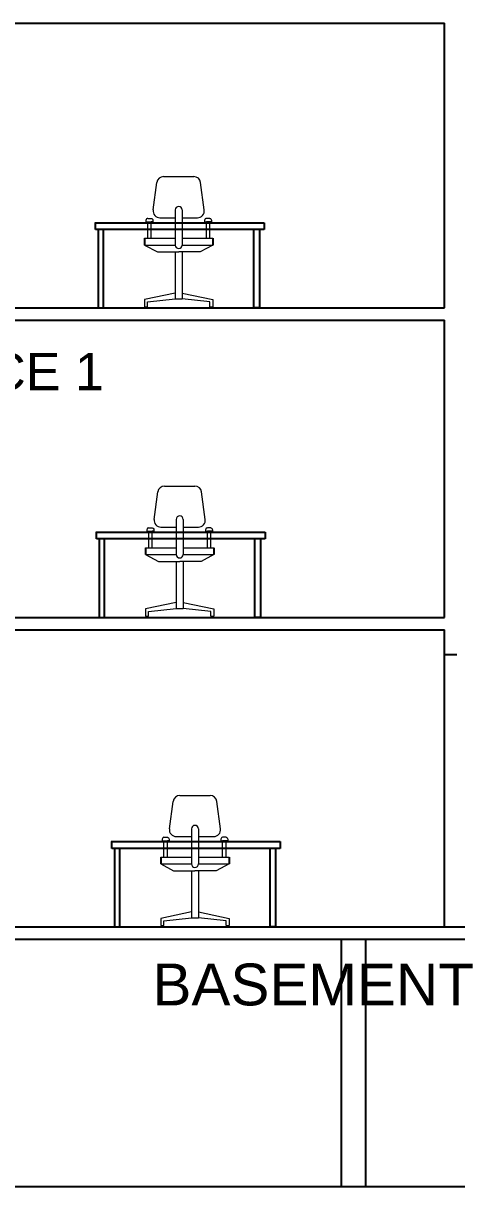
# Model space of a CAD drawing. Header units: millimetres. Extents: x 587797 to 2274247, y 1711 to 439204.
# Drawn here: x 906532 to 911786, y 278373 to 292473 of the extents above; entities that cross this region are included whole.
import ezdxf

# ---------------------------------------------------------------- set-up
doc = ezdxf.new("R2010")
doc.units = ezdxf.units.MM
doc.layers.add('finiture', color=7, linetype='Continuous', lineweight=20)
doc.styles.get("Standard").update_dxf_attribs({"font": 'arial.ttf'})

msp = doc.modelspace()

# ---------------------------------------------------------------- linework, layer by layer
for p, q in [((886650.089, 292472.571, 1025.827), (911635.96, 292472.571, 1025.827)), ((911635.96, 289022.571, 1025.827), (911635.96, 292472.571, 1025.827)), ((907400.8, 290055.093, 1025.827), (909450.488, 290055.093, 1025.827)), ((907408.27, 289973.338, 1025.827), (907408.27, 290055.093, 1025.827)), ((909450.488, 290055.093, 1025.827), (909450.488, 289973.338, 1025.827)), ((909450.488, 289973.338, 1025.827), (907408.27, 289973.338, 1025.827)), ((907438.597, 289973.338, 1025.827), (907438.597, 289022.571, 1025.827)), ((907504.582, 289022.571, 1025.827), (907504.582, 289973.338, 1025.827)), ((909327.648, 289022.571, 1025.827), (909327.648, 289973.338, 1025.827)), ((909393.633, 289973.338, 1025.827), (909393.633, 289022.571, 1025.827)), ((908001.114, 289867.098, 442.155), (908001.114, 289784.097, 442.155)), ((908831.116, 289867.098, 442.155), (908831.116, 289784.097, 442.155)), ((886650.089, 289022.571, 1025.827), (911635.96, 289022.571, 1025.827)), ((907438.597, 289022.571, 1025.827), (907438.597, 289022.571, 1025.827)), ((907438.597, 289022.571, 1025.827), (907504.582, 289022.571, 1025.827)), ((909393.633, 289022.571, 1025.827), (909327.648, 289022.571, 1025.827)), ((909393.633, 289022.571, 1025.827), (909393.633, 289022.571, 1025.827)), ((886650.089, 288872.571, 1025.827), (911635.96, 288872.571, 1025.827)), ((911635.96, 285272.571, 1025.827), (911635.96, 288872.571, 1025.827)), ((907412.945, 286305.093, 1025.827), (909462.633, 286305.093, 1025.827)), ((907420.415, 286223.338, 1025.827), (907420.415, 286305.093, 1025.827)), ((909462.633, 286305.093, 1025.827), (909462.633, 286223.338, 1025.827)), ((909462.633, 286223.338, 1025.827), (907420.415, 286223.338, 1025.827)), ((907450.742, 286223.338, 1025.827), (907450.742, 285272.571, 1025.827)), ((907516.727, 285272.571, 1025.827), (907516.727, 286223.338, 1025.827)), ((908013.26, 286117.098, 442.155), (908013.26, 286034.097, 442.155)), ((908843.261, 286117.098, 442.155), (908843.261, 286034.097, 442.155)), ((909339.793, 285272.571, 1025.827), (909339.793, 286223.338, 1025.827)), ((909405.778, 286223.338, 1025.827), (909405.778, 285272.571, 1025.827)), ((886650.089, 285272.571, 1025.827), (911635.96, 285272.571, 1025.827)), ((907450.742, 285272.571, 1025.827), (907450.742, 285272.571, 1025.827)), ((907450.742, 285272.571, 1025.827), (907516.727, 285272.571, 1025.827)), ((909405.778, 285272.571, 1025.827), (909339.793, 285272.571, 1025.827)), ((909405.778, 285272.571, 1025.827), (909405.778, 285272.571, 1025.827)), ((896635.96, 285122.571, 1025.827), (911635.96, 285122.571, 1025.827)), ((911635.96, 281522.571, 1025.827), (911635.96, 285122.571, 1025.827)), ((911635.96, 284822.571, 1025.827), (911785.96, 284822.571, 1025.827)), ((907597.944, 282555.093, 1025.827), (909647.632, 282555.093, 1025.827)), ((907605.414, 282473.338, 1025.827), (907605.414, 282555.093, 1025.827)), ((909647.632, 282473.338, 1025.827), (907605.414, 282473.338, 1025.827)), ((907635.741, 282473.338, 1025.827), (907635.741, 281522.571, 1025.827)), ((907701.726, 281522.571, 1025.827), (907701.726, 282473.338, 1025.827)), ((909524.792, 281522.571, 1025.827), (909524.792, 282473.338, 1025.827)), ((909590.777, 282473.338, 1025.827), (909590.777, 281522.571, 1025.827)), ((909647.632, 282555.093, 1025.827), (909647.632, 282473.338, 1025.827)), ((908198.258, 282367.098, 442.155), (908198.258, 282284.097, 442.155)), ((909028.259, 282367.098, 442.155), (909028.259, 282284.097, 442.155)), ((863015.96, 281522.571, 1025.827), (954555.96, 281522.571, 1025.827)), ((907635.741, 281522.571, 1025.827), (907635.741, 281522.571, 1025.827)), ((907635.741, 281522.571, 1025.827), (907701.726, 281522.571, 1025.827)), ((909590.777, 281522.571, 1025.827), (909524.792, 281522.571, 1025.827)), ((909590.777, 281522.571, 1025.827), (909590.777, 281522.571, 1025.827)), ((896684.062, 281372.571, 1025.827), (924384.062, 281372.571, 1025.827)), ((896684.062, 281372.571, 1025.827), (924384.062, 281372.571, 1025.827)), ((910384.062, 281372.571), (910384.062, 278372.571, 1025.827)), ((910684.062, 278372.571, 1025.827), (910684.062, 281372.571)), ((954785.96, 278372.571, 1025.827), (862704.517, 278372.571, 1025.827))]:
    msp.add_line(p, q)
at = {"layer": 'finiture', "linetype": 'Continuous'}
for p, q in [((908232.85, 290614.099, 442.155), (908599.38, 290614.099, 442.155)), ((908106.224, 290210.09, 442.155), (908150.58, 290542.09, 442.155)), ((908726.006, 290210.09, 442.155), (908681.65, 290542.09, 442.155)), ((908374.615, 290210.09, 442.155), (908374.615, 289784.097, 442.155)), ((908457.615, 290210.09, 442.155), (908457.615, 289784.097, 442.155)), ((908018.894, 290065.838, 442.155), (908081.371, 290065.838, 442.155)), ((908039.871, 290107.339, 442.155), (908081.371, 290107.339, 442.155)), ((908039.871, 289867.098, 442.155), (908039.871, 290065.838, 442.155)), ((908081.371, 289867.098, 442.155), (908081.371, 290065.838, 442.155)), ((908102.348, 290065.838, 442.155), (908081.371, 290065.838, 442.155)), ((908188.493, 290116.098, 442.155), (908374.615, 290116.098, 442.155)), ((908457.615, 290116.098, 442.155), (908643.737, 290116.098, 442.155)), ((908729.882, 290065.838, 442.155), (908750.859, 290065.838, 442.155)), ((908792.359, 290107.339, 442.155), (908750.859, 290107.339, 442.155)), ((908813.336, 290065.838, 442.155), (908750.859, 290065.838, 442.155)), ((908750.859, 289867.098, 442.155), (908750.859, 290065.838, 442.155)), ((908792.359, 289867.098, 442.155), (908792.359, 290065.838, 442.155)), ((908001.114, 289867.098, 442.155), (908374.615, 289867.098, 442.155)), ((908001.114, 289784.097, 442.155), (908157.533, 289701.666, 442.155)), ((908001.114, 289784.097, 442.155), (908374.615, 289784.097, 442.155)), ((908457.615, 289867.098, 442.155), (908831.116, 289867.098, 442.155)), ((908457.615, 289784.097, 442.155), (908831.116, 289784.097, 442.155)), ((908831.116, 289784.097, 442.155), (908674.697, 289701.666, 442.155)), ((908157.533, 289701.666, 442.155), (908416.115, 289701.666, 442.155)), ((908374.615, 289701.666, 442.155), (908374.615, 289131.77, 442.155)), ((908674.697, 289701.666, 442.155), (908416.115, 289701.666, 442.155)), ((908457.615, 289701.666, 442.155), (908457.615, 289131.77, 442.155)), ((908374.615, 289203.44, 442.155), (908001.114, 289125.255, 442.155)), ((908457.615, 289203.44, 442.155), (908831.116, 289125.255, 442.155)), ((908001.114, 289125.255, 442.155), (908001.114, 289037.096, 442.155)), ((908039.067, 289094.85, 442.155), (908374.615, 289131.77, 442.155)), ((908039.067, 289037.096, 442.155), (908039.067, 289094.85, 442.155)), ((908374.615, 289131.77, 442.155), (908457.615, 289131.77, 442.155)), ((908793.163, 289094.85, 442.155), (908457.615, 289131.77, 442.155)), ((908793.163, 289037.096, 442.155), (908793.163, 289094.85, 442.155)), ((908831.116, 289125.255, 442.155), (908831.116, 289037.096, 442.155)), ((908001.114, 289037.096, 442.155), (908039.067, 289037.096, 442.155)), ((908793.163, 289037.096, 442.155), (908831.116, 289037.096, 442.155)), ((908244.995, 286864.099, 442.155), (908611.526, 286864.099, 442.155)), ((908118.369, 286460.09, 442.155), (908162.726, 286792.09, 442.155)), ((908738.151, 286460.09, 442.155), (908693.795, 286792.09, 442.155)), ((908386.76, 286460.09, 442.155), (908386.76, 286034.097, 442.155)), ((908469.76, 286460.09, 442.155), (908469.76, 286034.097, 442.155)), ((908031.039, 286315.838, 442.155), (908093.516, 286315.838, 442.155)), ((908052.016, 286357.339, 442.155), (908093.516, 286357.339, 442.155)), ((908052.016, 286117.098, 442.155), (908052.016, 286315.838, 442.155)), ((908093.516, 286117.098, 442.155), (908093.516, 286315.838, 442.155)), ((908114.493, 286315.838, 442.155), (908093.516, 286315.838, 442.155)), ((908200.638, 286366.098, 442.155), (908386.76, 286366.098, 442.155)), ((908469.76, 286366.098, 442.155), (908655.882, 286366.098, 442.155)), ((908742.028, 286315.838, 442.155), (908763.004, 286315.838, 442.155)), ((908804.505, 286357.339, 442.155), (908763.004, 286357.339, 442.155)), ((908825.481, 286315.838, 442.155), (908763.004, 286315.838, 442.155)), ((908763.004, 286117.098, 442.155), (908763.004, 286315.838, 442.155)), ((908804.505, 286117.098, 442.155), (908804.505, 286315.838, 442.155)), ((908013.26, 286117.098, 442.155), (908386.76, 286117.098, 442.155)), ((908469.76, 286117.098, 442.155), (908843.261, 286117.098, 442.155)), ((908013.26, 286034.097, 442.155), (908169.678, 285951.666, 442.155)), ((908013.26, 286034.097, 442.155), (908386.76, 286034.097, 442.155)), ((908169.678, 285951.666, 442.155), (908428.26, 285951.666, 442.155)), ((908386.76, 285951.666, 442.155), (908386.76, 285381.77, 442.155)), ((908686.843, 285951.666, 442.155), (908428.26, 285951.666, 442.155)), ((908469.76, 286034.097, 442.155), (908843.261, 286034.097, 442.155)), ((908469.76, 285951.666, 442.155), (908469.76, 285381.77, 442.155)), ((908843.261, 286034.097, 442.155), (908686.843, 285951.666, 442.155)), ((908386.76, 285453.44, 442.155), (908013.26, 285375.255, 442.155)), ((908469.76, 285453.44, 442.155), (908843.261, 285375.255, 442.155)), ((908013.26, 285375.255, 442.155), (908013.26, 285287.096, 442.155)), ((908013.26, 285287.096, 442.155), (908051.212, 285287.096, 442.155)), ((908051.212, 285344.85, 442.155), (908386.76, 285381.77, 442.155)), ((908051.212, 285287.096, 442.155), (908051.212, 285344.85, 442.155)), ((908386.76, 285381.77, 442.155), (908469.76, 285381.77, 442.155)), ((908805.308, 285344.85, 442.155), (908469.76, 285381.77, 442.155)), ((908805.308, 285287.096, 442.155), (908805.308, 285344.85, 442.155)), ((908805.308, 285287.096, 442.155), (908843.261, 285287.096, 442.155)), ((908843.261, 285375.255, 442.155), (908843.261, 285287.096, 442.155)), ((908303.368, 282710.09, 442.155), (908347.724, 283042.09, 442.155)), ((908429.993, 283114.099, 442.155), (908796.524, 283114.099, 442.155)), ((908923.15, 282710.09, 442.155), (908878.793, 283042.09, 442.155)), ((908571.759, 282710.09, 442.155), (908571.759, 282284.097, 442.155)), ((908654.759, 282710.09, 442.155), (908654.759, 282284.097, 442.155)), ((908216.038, 282565.838, 442.155), (908278.515, 282565.838, 442.155)), ((908237.015, 282607.339, 442.155), (908278.515, 282607.339, 442.155)), ((908237.015, 282367.098, 442.155), (908237.015, 282565.838, 442.155)), ((908278.515, 282367.098, 442.155), (908278.515, 282565.838, 442.155)), ((908299.491, 282565.838, 442.155), (908278.515, 282565.838, 442.155)), ((908385.637, 282616.098, 442.155), (908571.759, 282616.098, 442.155)), ((908654.759, 282616.098, 442.155), (908840.881, 282616.098, 442.155)), ((908927.026, 282565.838, 442.155), (908948.003, 282565.838, 442.155)), ((908989.503, 282607.339, 442.155), (908948.003, 282607.339, 442.155)), ((909010.48, 282565.838, 442.155), (908948.003, 282565.838, 442.155)), ((908948.003, 282367.098, 442.155), (908948.003, 282565.838, 442.155)), ((908989.503, 282367.098, 442.155), (908989.503, 282565.838, 442.155)), ((908198.258, 282367.098, 442.155), (908571.759, 282367.098, 442.155)), ((908198.258, 282284.097, 442.155), (908354.676, 282201.666, 442.155)), ((908198.258, 282284.097, 442.155), (908571.759, 282284.097, 442.155)), ((908654.759, 282367.098, 442.155), (909028.259, 282367.098, 442.155)), ((908654.759, 282284.097, 442.155), (909028.259, 282284.097, 442.155)), ((909028.259, 282284.097, 442.155), (908871.841, 282201.666, 442.155)), ((908354.676, 282201.666, 442.155), (908613.259, 282201.666, 442.155)), ((908571.759, 282201.666, 442.155), (908571.759, 281631.77, 442.155)), ((908871.841, 282201.666, 442.155), (908613.259, 282201.666, 442.155)), ((908654.759, 282201.666, 442.155), (908654.759, 281631.77, 442.155)), ((908571.759, 281703.44, 442.155), (908198.258, 281625.255, 442.155)), ((908198.258, 281625.255, 442.155), (908198.258, 281537.096, 442.155)), ((908236.211, 281594.85, 442.155), (908571.759, 281631.77, 442.155)), ((908236.211, 281537.096, 442.155), (908236.211, 281594.85, 442.155)), ((908571.759, 281631.77, 442.155), (908654.759, 281631.77, 442.155)), ((908654.759, 281703.44, 442.155), (909028.259, 281625.255, 442.155)), ((908990.307, 281594.85, 442.155), (908654.759, 281631.77, 442.155)), ((908990.307, 281537.096, 442.155), (908990.307, 281594.85, 442.155)), ((909028.259, 281625.255, 442.155), (909028.259, 281537.096, 442.155)), ((908198.258, 281537.096, 442.155), (908236.211, 281537.096, 442.155)), ((908990.307, 281537.096, 442.155), (909028.259, 281537.096, 442.155))]:
    msp.add_line(p, q, dxfattribs=at)
for centre, radius, start, end in [((908232.85, 290531.099, 442.155), 83, 90, 172.3901404), ((908599.38, 290531.099, 442.155), 83, 7.6098596, 90), ((908188.493, 290199.098, 442.155), 83, 172.3901404, 270), ((908416.115, 290210.09, 442.155), 41.5, 0, 180), ((908643.737, 290199.098, 442.155), 83, 270, 7.6098596), ((908416.115, 289784.097, 442.155), 41.5, 180, 0), ((908244.995, 286781.099, 442.155), 83, 90, 172.3901404), ((908611.526, 286781.099, 442.155), 83, 7.6098596, 90), ((908200.638, 286449.098, 442.155), 83, 172.3901404, 270), ((908428.26, 286460.09, 442.155), 41.5, 0, 180), ((908655.882, 286449.098, 442.155), 83, 270, 7.6098596), ((908428.26, 286034.097, 442.155), 41.5, 180, 0), ((908429.993, 283031.099, 442.155), 83, 90, 172.3901404), ((908796.524, 283031.099, 442.155), 83, 7.6098596, 90), ((908385.637, 282699.098, 442.155), 83, 172.3901404, 270), ((908613.259, 282710.09, 442.155), 41.5, 0, 180), ((908840.881, 282699.098, 442.155), 83, 270, 7.6098596), ((908613.259, 282284.097, 442.155), 41.5, 180, 0)]:
    msp.add_arc(centre, radius, start, end, dxfattribs=at)
for points in [[(908039.871, 290107.339, 442.155), (908025.974, 290101.898, 442.155), (908018.894, 290082.701, 442.155), (908018.894, 290065.838, 442.155)], [(908081.371, 290107.339, 442.155), (908095.267, 290101.898, 442.155), (908102.348, 290082.701, 442.155), (908102.348, 290065.838, 442.155)], [(908750.859, 290107.339, 442.155), (908736.963, 290101.898, 442.155), (908729.882, 290082.701, 442.155), (908729.882, 290065.838, 442.155)], [(908792.359, 290107.339, 442.155), (908806.256, 290101.898, 442.155), (908813.336, 290082.701, 442.155), (908813.336, 290065.838, 442.155)], [(908052.016, 286357.339, 442.155), (908038.12, 286351.898, 442.155), (908031.039, 286332.701, 442.155), (908031.039, 286315.838, 442.155)], [(908093.516, 286357.339, 442.155), (908107.413, 286351.898, 442.155), (908114.493, 286332.701, 442.155), (908114.493, 286315.838, 442.155)], [(908763.004, 286357.339, 442.155), (908749.108, 286351.898, 442.155), (908742.028, 286332.701, 442.155), (908742.028, 286315.838, 442.155)], [(908804.505, 286357.339, 442.155), (908818.401, 286351.898, 442.155), (908825.481, 286332.701, 442.155), (908825.481, 286315.838, 442.155)], [(908237.015, 282607.339, 442.155), (908223.118, 282601.898, 442.155), (908216.038, 282582.701, 442.155), (908216.038, 282565.838, 442.155)], [(908278.515, 282607.339, 442.155), (908292.411, 282601.898, 442.155), (908299.491, 282582.701, 442.155), (908299.491, 282565.838, 442.155)], [(908948.003, 282607.339, 442.155), (908934.107, 282601.898, 442.155), (908927.026, 282582.701, 442.155), (908927.026, 282565.838, 442.155)], [(908989.503, 282607.339, 442.155), (909003.399, 282601.898, 442.155), (909010.48, 282582.701, 442.155), (909010.48, 282565.838, 442.155)]]:
    msp.add_spline(points, degree=3, dxfattribs=at)

# ---------------------------------------------------------------- texts
for s, height, p in [('OFFICE SPACE 1', 451.5, (902356.605, 288025.675, 1025.827)), ('BASEMENT', 507.0297, (908097.865, 280570.306, 1025.827))]:
    msp.add_text(s, height=height).set_placement(p)

doc.saveas('drawing.dxf')
